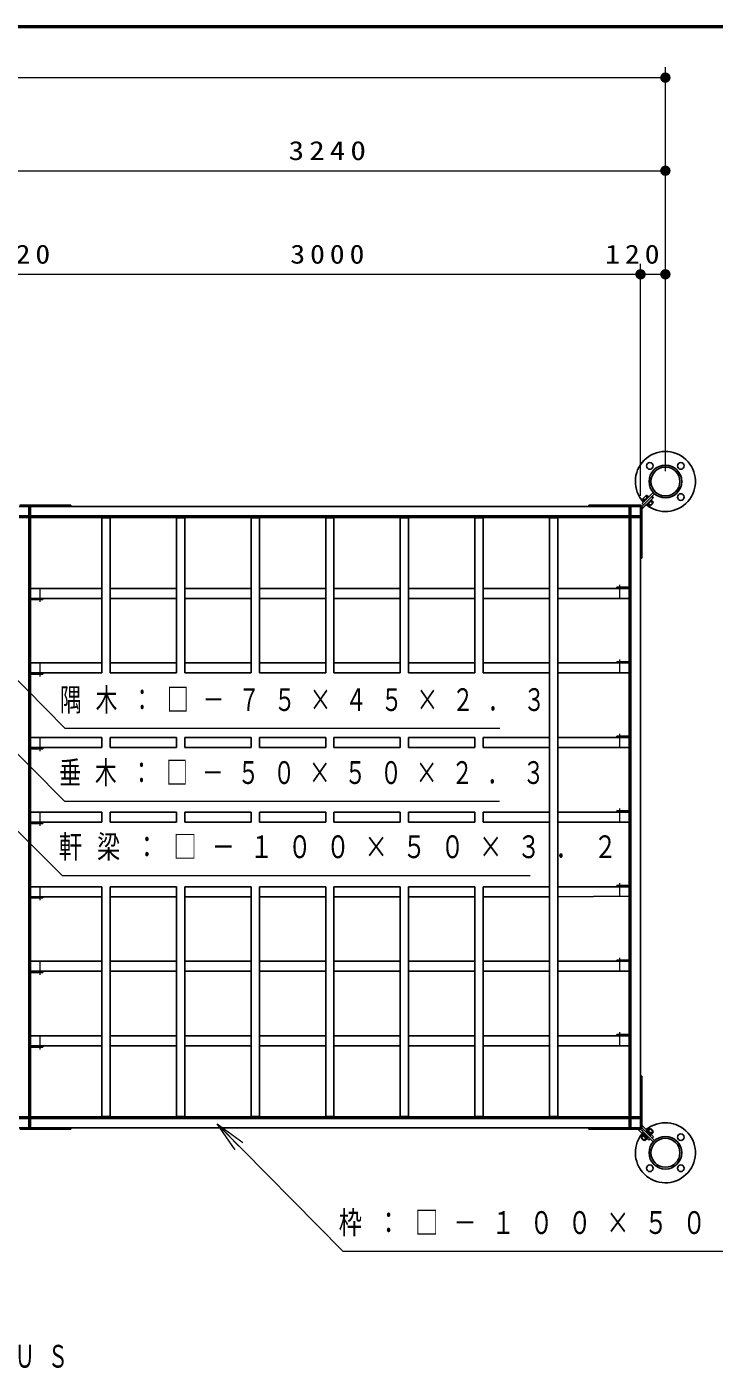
# Model space of a CAD drawing. Units: millimetres on the paper, scale 1:50. Extents: x -365 to 10, y -38 to 257.
# Drawn here: x -195.7 to -129.4, y 127.3 to 257 of the extents above; entities that cross this region are included whole.
import ezdxf

# ---------------------------------------------------------------- set-up
doc = ezdxf.new("R2010")
doc.units = ezdxf.units.MM
doc.linetypes.add('USER2', pattern=[6, 3, -1, 1, -1])
doc.layers.add('LY_1', color=7, linetype='Continuous', lineweight=25)
doc.layers.add('LY_2', color=7, linetype='Continuous', lineweight=13)
doc.styles.add('ＭＳ ゴシック', font='')
doc.styles.get('ＭＳ ゴシック').set_extended_font_data('MS Gothic')

# ---------------------------------------------------------------- blocks, each defined once
blk = doc.blocks.new('filled_dot')
at = {"color": 0, "linetype": 'Continuous', "lineweight": -2, "const_width": 1.25}
blk.add_lwpolyline([(-0.625, 0, 1), (0.625, 0, 1)], format="xyb", close=True, dxfattribs=at)

msp = doc.modelspace()

# ---------------------------------------------------------------- linework, layer by layer
at = {"layer": 'LY_1', "lineweight": 13}
for p, q in [((-134.091, 214.114), (-134.091, 253.099)), ((-328.491, 252.099), (-134.091, 252.099)), ((-134.091, 214.114), (-134.091, 244.114)), ((-198.891, 243.114), (-134.091, 243.114)), ((-136.491, 211.714), (-136.491, 234.114)), ((-198.891, 233.114), (-192.907, 233.114)), ((-196.491, 233.114), (-136.491, 233.114)), ((-140.011, 233.114), (-134.091, 233.114)), ((-177.367, 151.099), (-175.26, 148.964)), ((-177.367, 151.099), (-174.904, 149.315)), ((-175.616, 148.612), (-177.367, 151.099))]:
    msp.add_line(p, q, dxfattribs=at)
at = {"layer": 'LY_1'}
for p, q in [((-135.143, 211.935), (-136.491, 210.586)), ((-135.239, 211.583), (-136.491, 210.332)), ((-135.143, 211.935), (-136.371, 210.706)), ((-135.31, 211.513), (-136.371, 210.452)), ((-135.27, 212.062), (-136.342, 210.989)), ((-135.27, 212.062), (-136.342, 210.989)), ((-136.303, 211.402), (-135.907, 211.798)), ((-136.303, 211.402), (-135.907, 211.798)), ((-136.161, 211.261), (-136.303, 211.402)), ((-136.161, 211.261), (-136.303, 211.402)), ((-136.076, 211.346), (-136.218, 211.487)), ((-136.076, 211.346), (-136.218, 211.487)), ((-136.175, 211.247), (-135.751, 211.671)), ((-136.175, 211.247), (-135.751, 211.671)), ((-135.85, 211.572), (-135.992, 211.713)), ((-135.85, 211.572), (-135.992, 211.713)), ((-135.765, 211.657), (-135.907, 211.798)), ((-135.765, 211.657), (-135.907, 211.798)), ((-135.706, 211.626), (-135.751, 211.671)), ((-135.706, 211.626), (-135.751, 211.671)), ((-135.451, 211.371), (-135.406, 211.326)), ((-135.451, 211.371), (-135.406, 211.326)), ((-135.437, 211.64), (-135.31, 211.513)), ((-135.366, 211.711), (-135.239, 211.583)), ((-191.491, 210.714), (-196.491, 210.714)), ((-191.491, 210.834), (-196.431, 210.834)), ((-139.091, 210.714), (-193.891, 210.714)), ((-191.491, 210.834), (-191.491, 210.714)), ((-141.491, 210.714), (-141.491, 210.834)), ((-141.491, 210.834), (-136.551, 210.834)), ((-141.491, 210.714), (-136.491, 210.714)), ((-136.491, 205.714), (-136.491, 210.714)), ((-136.371, 205.714), (-136.371, 210.654)), ((-136.342, 210.989), (-136.215, 210.862)), ((-136.342, 210.989), (-136.215, 210.862)), ((-136.13, 211.201), (-136.175, 211.247)), ((-136.13, 211.202), (-136.175, 211.247)), ((-135.876, 210.947), (-135.83, 210.902)), ((-135.876, 210.947), (-135.83, 210.902)), ((-135.83, 210.902), (-135.406, 211.326)), ((-135.83, 210.902), (-135.406, 211.326)), ((-135.816, 210.916), (-135.632, 210.732)), ((-135.816, 210.916), (-135.632, 210.732)), ((-135.731, 211.001), (-135.511, 210.78)), ((-135.731, 211.001), (-135.511, 210.78)), ((-135.632, 210.732), (-135.236, 211.128)), ((-135.632, 210.732), (-135.236, 211.128)), ((-135.511, 210.78), (-135.284, 211.006)), ((-135.511, 210.78), (-135.284, 211.006)), ((-135.505, 211.227), (-135.284, 211.006)), ((-135.505, 211.227), (-135.284, 211.006)), ((-135.42, 211.312), (-135.236, 211.128)), ((-135.42, 211.312), (-135.236, 211.128)), ((-136.491, 153.314), (-136.491, 208.114)), ((-136.371, 205.714), (-136.491, 205.714)), ((-136.491, 155.714), (-136.371, 155.714)), ((-136.491, 155.714), (-136.491, 150.714)), ((-136.371, 155.714), (-136.371, 150.774)), ((-196.491, 150.714), (-139.091, 150.714)), ((-191.491, 150.594), (-196.431, 150.594)), ((-191.491, 150.714), (-191.491, 150.594)), ((-141.491, 150.594), (-141.491, 150.714)), ((-141.491, 150.714), (-136.491, 150.714)), ((-141.491, 150.594), (-136.551, 150.594)), ((-135.692, 149.533), (-136.753, 150.594)), ((-135.27, 149.365), (-136.498, 150.594)), ((-135.239, 149.844), (-136.491, 151.095)), ((-135.143, 149.493), (-136.491, 150.841)), ((-136.342, 150.438), (-136.215, 150.565)), ((-136.215, 150.565), (-136.342, 150.438)), ((-135.27, 149.365), (-136.342, 150.438)), ((-135.143, 149.493), (-136.215, 150.565)), ((-135.943, 150.384), (-135.802, 150.526)), ((-135.876, 150.48), (-135.83, 150.525)), ((-135.859, 150.299), (-135.717, 150.441)), ((-135.83, 150.525), (-135.406, 150.101)), ((-135.816, 150.511), (-135.632, 150.695)), ((-135.802, 150.526), (-135.406, 150.13)), ((-135.731, 150.426), (-135.511, 150.647)), ((-135.632, 150.695), (-135.236, 150.299)), ((-135.511, 150.647), (-135.284, 150.421)), ((-135.505, 150.2), (-135.284, 150.421)), ((-136.289, 150.039), (-136.472, 149.855)), ((-136.472, 149.855), (-136.076, 149.459)), ((-136.204, 149.954), (-136.424, 149.734)), ((-136.424, 149.734), (-136.198, 149.507)), ((-136.161, 150.166), (-136.303, 150.025)), ((-136.257, 150.098), (-136.303, 150.053)), ((-136.303, 150.053), (-135.878, 149.629)), ((-136.303, 150.025), (-135.907, 149.629)), ((-136.076, 150.081), (-136.218, 149.94)), ((-135.977, 149.728), (-136.198, 149.507)), ((-136.13, 150.226), (-136.175, 150.18)), ((-136.175, 150.18), (-135.751, 149.756)), ((-135.893, 149.643), (-136.076, 149.459)), ((-136.003, 150.353), (-135.958, 150.398)), ((-135.85, 149.855), (-135.992, 149.714)), ((-135.958, 150.398), (-135.533, 149.974)), ((-135.765, 149.77), (-135.907, 149.629)), ((-135.833, 149.674), (-135.878, 149.629)), ((-135.706, 149.801), (-135.751, 149.756)), ((-135.564, 149.66), (-135.692, 149.533)), ((-135.632, 150.073), (-135.491, 150.214)), ((-135.579, 149.929), (-135.533, 149.974)), ((-135.547, 149.988), (-135.406, 150.13)), ((-135.451, 150.056), (-135.406, 150.101)), ((-135.42, 150.115), (-135.236, 150.299)), ((-135.366, 149.717), (-135.239, 149.844))]:
    msp.add_line(p, q, dxfattribs=at)
at = {"layer": 'LY_1', "color": 140, "lineweight": 50}
for p, q in [((-195.491, 210.714), (-195.491, 150.714)), ((-137.491, 150.714), (-137.491, 210.714)), ((-136.491, 209.714), (-196.491, 209.714)), ((-196.491, 151.714), (-136.491, 151.714))]:
    msp.add_line(p, q, dxfattribs=at)
at = {"layer": 'LY_1', "color": 40}
for p, q in [((-188.491, 209.614), (-187.691, 209.614)), ((-188.491, 194.634), (-188.491, 209.614)), ((-187.691, 194.634), (-187.691, 209.614)), ((-181.291, 209.614), (-180.491, 209.614)), ((-181.291, 194.634), (-181.291, 209.614)), ((-180.491, 194.634), (-180.491, 209.614)), ((-174.091, 209.614), (-173.291, 209.614)), ((-174.091, 194.634), (-174.091, 209.614)), ((-173.291, 194.634), (-173.291, 209.614)), ((-166.891, 209.614), (-166.091, 209.614)), ((-166.891, 194.634), (-166.891, 209.614)), ((-166.091, 194.634), (-166.091, 209.614)), ((-158.891, 209.614), (-159.691, 209.614)), ((-159.691, 194.634), (-159.691, 209.614)), ((-158.891, 194.634), (-158.891, 209.614)), ((-151.691, 209.614), (-152.491, 209.614)), ((-152.491, 194.634), (-152.491, 209.614)), ((-151.691, 194.634), (-151.691, 209.614)), ((-144.491, 209.614), (-145.291, 209.614)), ((-145.291, 151.814), (-145.291, 209.614)), ((-144.491, 151.814), (-144.491, 209.614)), ((-195.391, 202.794), (-195.391, 201.834)), ((-188.491, 202.794), (-195.391, 202.794)), ((-181.291, 202.794), (-187.691, 202.794)), ((-174.091, 202.794), (-180.491, 202.794)), ((-166.891, 202.794), (-173.291, 202.794)), ((-166.091, 202.794), (-159.691, 202.794)), ((-158.891, 202.794), (-152.491, 202.794)), ((-151.691, 202.794), (-145.291, 202.794)), ((-144.491, 202.794), (-137.591, 202.794)), ((-138.791, 202.914), (-138.791, 202.794)), ((-137.491, 202.914), (-138.791, 202.914)), ((-137.591, 202.794), (-137.591, 201.834)), ((-195.491, 201.714), (-194.191, 201.714)), ((-188.491, 201.834), (-195.391, 201.834)), ((-194.191, 201.714), (-194.191, 201.834)), ((-181.291, 201.834), (-187.691, 201.834)), ((-174.091, 201.834), (-180.491, 201.834)), ((-166.891, 201.834), (-173.291, 201.834)), ((-166.091, 201.834), (-159.691, 201.834)), ((-158.891, 201.834), (-152.491, 201.834)), ((-151.691, 201.834), (-145.291, 201.834)), ((-144.491, 201.834), (-137.591, 201.834)), ((-195.491, 194.514), (-194.191, 194.514)), ((-195.391, 195.594), (-195.391, 194.634)), ((-188.491, 195.594), (-195.391, 195.594)), ((-188.491, 194.634), (-195.391, 194.634)), ((-194.191, 194.514), (-194.191, 194.634)), ((-181.291, 195.594), (-187.691, 195.594)), ((-181.291, 194.634), (-187.691, 194.634)), ((-174.091, 195.594), (-180.491, 195.594)), ((-174.091, 194.634), (-180.491, 194.634)), ((-166.891, 195.594), (-173.291, 195.594)), ((-166.891, 194.634), (-173.291, 194.634)), ((-166.091, 195.594), (-159.691, 195.594)), ((-166.091, 194.634), (-159.691, 194.634)), ((-158.891, 195.594), (-152.491, 195.594)), ((-158.891, 194.634), (-152.491, 194.634)), ((-151.691, 195.594), (-145.291, 195.594)), ((-151.691, 194.634), (-145.291, 194.634)), ((-144.491, 195.594), (-137.591, 195.594)), ((-144.491, 194.634), (-137.591, 194.634)), ((-138.791, 195.714), (-138.791, 195.594)), ((-137.491, 195.714), (-138.791, 195.714)), ((-137.591, 195.594), (-137.591, 194.634)), ((-195.391, 188.394), (-195.391, 187.434)), ((-188.491, 188.394), (-195.391, 188.394)), ((-188.491, 187.434), (-188.491, 188.394)), ((-181.291, 188.394), (-187.691, 188.394)), ((-187.691, 187.434), (-187.691, 188.394)), ((-181.291, 187.434), (-181.291, 188.394)), ((-174.091, 188.394), (-180.491, 188.394)), ((-180.491, 187.434), (-180.491, 188.394)), ((-174.091, 187.434), (-174.091, 188.394)), ((-166.891, 188.394), (-173.291, 188.394)), ((-173.291, 187.434), (-173.291, 188.394)), ((-166.891, 187.434), (-166.891, 188.394)), ((-166.091, 188.394), (-159.691, 188.394)), ((-166.091, 187.434), (-166.091, 188.394)), ((-159.691, 187.434), (-159.691, 188.394)), ((-158.891, 188.394), (-152.491, 188.394)), ((-158.891, 187.434), (-158.891, 188.394)), ((-152.491, 187.434), (-152.491, 188.394)), ((-151.691, 188.394), (-145.291, 188.394)), ((-151.691, 187.434), (-151.691, 188.394)), ((-144.491, 188.394), (-137.591, 188.394)), ((-138.791, 188.514), (-138.791, 188.394)), ((-137.491, 188.514), (-138.791, 188.514)), ((-137.591, 188.394), (-137.591, 187.434)), ((-195.491, 187.314), (-194.191, 187.314)), ((-188.491, 187.434), (-195.391, 187.434)), ((-194.191, 187.314), (-194.191, 187.434)), ((-181.291, 187.434), (-187.691, 187.434)), ((-174.091, 187.434), (-180.491, 187.434)), ((-166.891, 187.434), (-173.291, 187.434)), ((-166.091, 187.434), (-159.691, 187.434)), ((-158.891, 187.434), (-152.491, 187.434)), ((-151.691, 187.434), (-145.291, 187.434)), ((-144.491, 187.434), (-137.591, 187.434)), ((-195.391, 181.194), (-195.391, 180.714)), ((-188.491, 181.194), (-195.391, 181.194)), ((-195.391, 180.234), (-195.391, 180.714)), ((-188.491, 180.234), (-188.491, 181.194)), ((-181.291, 181.194), (-187.691, 181.194)), ((-187.691, 180.234), (-187.691, 181.194)), ((-181.291, 180.234), (-181.291, 181.194)), ((-174.091, 181.194), (-180.491, 181.194)), ((-180.491, 180.234), (-180.491, 181.194)), ((-174.091, 180.234), (-174.091, 181.194)), ((-166.891, 181.194), (-173.291, 181.194)), ((-173.291, 180.234), (-173.291, 181.194)), ((-166.891, 180.234), (-166.891, 181.194)), ((-166.091, 181.194), (-159.691, 181.194)), ((-166.091, 180.234), (-166.091, 181.194)), ((-159.691, 180.234), (-159.691, 181.194)), ((-158.891, 181.194), (-152.491, 181.194)), ((-158.891, 180.234), (-158.891, 181.194)), ((-152.491, 180.234), (-152.491, 181.194)), ((-151.691, 181.194), (-145.291, 181.194)), ((-151.691, 180.234), (-151.691, 181.194)), ((-144.491, 181.194), (-137.591, 181.194)), ((-138.791, 181.314), (-138.791, 181.194)), ((-137.491, 181.314), (-138.791, 181.314)), ((-137.591, 181.194), (-137.591, 180.714)), ((-137.591, 180.234), (-137.591, 180.714)), ((-195.491, 180.114), (-194.191, 180.114)), ((-188.491, 180.234), (-195.391, 180.234)), ((-194.191, 180.114), (-194.191, 180.234)), ((-181.291, 180.234), (-187.691, 180.234)), ((-174.091, 180.234), (-180.491, 180.234)), ((-166.891, 180.234), (-173.291, 180.234)), ((-166.091, 180.234), (-159.691, 180.234)), ((-158.891, 180.234), (-152.491, 180.234)), ((-151.691, 180.234), (-145.291, 180.234)), ((-144.491, 180.234), (-137.591, 180.234)), ((-195.391, 173.034), (-195.391, 173.994)), ((-188.491, 173.994), (-195.391, 173.994)), ((-188.491, 151.814), (-188.491, 173.994)), ((-181.291, 173.994), (-187.691, 173.994)), ((-187.691, 151.814), (-187.691, 173.994)), ((-181.291, 151.814), (-181.291, 173.994)), ((-174.091, 173.994), (-180.491, 173.994)), ((-180.491, 151.814), (-180.491, 173.994)), ((-174.091, 151.814), (-174.091, 173.994)), ((-166.891, 173.994), (-173.291, 173.994)), ((-173.291, 151.814), (-173.291, 173.994)), ((-166.891, 151.814), (-166.891, 173.994)), ((-166.091, 151.814), (-166.091, 173.994)), ((-166.091, 173.994), (-159.691, 173.994)), ((-159.691, 151.814), (-159.691, 173.994)), ((-158.891, 173.994), (-152.491, 173.994)), ((-158.891, 151.814), (-158.891, 173.994)), ((-152.491, 151.814), (-152.491, 173.994)), ((-151.691, 173.994), (-145.291, 173.994)), ((-151.691, 151.814), (-151.691, 173.994)), ((-144.491, 173.994), (-137.591, 173.994)), ((-138.791, 174.114), (-138.791, 173.994)), ((-137.491, 174.114), (-138.791, 174.114)), ((-137.591, 173.074), (-137.591, 173.994)), ((-195.491, 172.914), (-194.191, 172.914)), ((-188.491, 173.034), (-195.391, 173.034)), ((-194.191, 172.914), (-194.191, 173.034)), ((-181.291, 173.034), (-187.691, 173.034)), ((-174.091, 173.034), (-180.491, 173.034)), ((-166.891, 173.034), (-173.291, 173.034)), ((-166.091, 173.034), (-159.691, 173.034)), ((-158.891, 173.034), (-152.491, 173.034)), ((-151.691, 173.034), (-145.291, 173.034)), ((-144.491, 173.034), (-137.591, 173.074)), ((-195.391, 165.834), (-195.391, 166.794)), ((-188.491, 166.794), (-195.391, 166.794)), ((-181.291, 166.794), (-187.691, 166.794)), ((-174.091, 166.794), (-180.491, 166.794)), ((-166.891, 166.794), (-173.291, 166.794)), ((-166.091, 166.794), (-159.691, 166.794)), ((-158.891, 166.794), (-152.491, 166.794)), ((-151.691, 166.794), (-145.291, 166.794)), ((-144.491, 166.794), (-137.591, 166.794)), ((-138.791, 166.914), (-138.791, 166.794)), ((-137.491, 166.914), (-138.791, 166.914)), ((-137.591, 165.834), (-137.591, 166.794)), ((-195.491, 165.714), (-194.191, 165.714)), ((-188.491, 165.834), (-195.391, 165.834)), ((-194.191, 165.714), (-194.191, 165.834)), ((-181.291, 165.834), (-187.691, 165.834)), ((-174.091, 165.834), (-180.491, 165.834)), ((-166.891, 165.834), (-173.291, 165.834)), ((-166.091, 165.834), (-159.691, 165.834)), ((-158.891, 165.834), (-152.491, 165.834)), ((-151.691, 165.834), (-145.291, 165.834)), ((-144.491, 165.834), (-137.591, 165.834)), ((-195.391, 158.634), (-195.391, 159.594)), ((-188.491, 159.594), (-195.391, 159.594)), ((-181.291, 159.594), (-187.691, 159.594)), ((-174.091, 159.594), (-180.491, 159.594)), ((-166.891, 159.594), (-173.291, 159.594)), ((-166.091, 159.594), (-159.691, 159.594)), ((-158.891, 159.594), (-152.491, 159.594)), ((-151.691, 159.594), (-145.291, 159.594)), ((-144.491, 159.594), (-137.591, 159.594)), ((-138.791, 159.714), (-138.791, 159.594)), ((-137.491, 159.714), (-138.791, 159.714)), ((-137.591, 158.634), (-137.591, 159.594)), ((-195.491, 158.514), (-194.191, 158.514)), ((-188.491, 158.634), (-195.391, 158.634)), ((-194.191, 158.514), (-194.191, 158.634)), ((-181.291, 158.634), (-187.691, 158.634)), ((-174.091, 158.634), (-180.491, 158.634)), ((-166.891, 158.634), (-173.291, 158.634)), ((-166.091, 158.634), (-159.691, 158.634)), ((-158.891, 158.634), (-152.491, 158.634)), ((-151.691, 158.634), (-145.291, 158.634)), ((-144.491, 158.634), (-137.591, 158.634)), ((-188.491, 151.814), (-187.691, 151.814)), ((-181.291, 151.814), (-180.491, 151.814)), ((-174.091, 151.814), (-173.291, 151.814)), ((-166.891, 151.814), (-166.091, 151.814)), ((-158.891, 151.814), (-159.691, 151.814)), ((-151.691, 151.814), (-152.491, 151.814)), ((-144.491, 151.814), (-145.291, 151.814))]:
    msp.add_line(p, q, dxfattribs=at)
at = {"layer": 'LY_1', "color": 40, "linetype": 'USER2', "lineweight": 13}
for p, q in [((-194.491, 202.794), (-194.491, 201.488)), ((-138.491, 201.834), (-138.491, 203.14)), ((-138.491, 194.634), (-138.491, 195.94)), ((-194.491, 195.594), (-194.491, 194.288)), ((-194.491, 188.394), (-194.491, 187.088)), ((-138.491, 187.434), (-138.491, 188.74)), ((-138.491, 180.234), (-138.491, 181.54)), ((-194.491, 181.194), (-194.491, 179.888)), ((-194.491, 173.994), (-194.491, 172.688)), ((-138.491, 173.034), (-138.491, 174.34)), ((-194.491, 166.794), (-194.491, 165.488)), ((-138.491, 165.834), (-138.491, 167.14)), ((-194.491, 159.594), (-194.491, 158.288)), ((-138.491, 158.634), (-138.491, 159.94))]:
    msp.add_line(p, q, dxfattribs=at)
at = {"layer": 'LY_1', "lineweight": 13}
for points in [[(-206.866, 204.324), (-192.065, 189.285), (-150.065, 189.285)], [(-208.155, 198.441), (-192.119, 182.243), (-150.119, 182.243)], [(-201.467, 184.223), (-192.339, 175.083), (-147.144, 175.083)], [(-177.367, 151.099), (-165.233, 138.803), (-123.114, 138.803)]]:
    msp.add_lwpolyline(points, dxfattribs=at)
at = {"layer": 'LY_1'}
for centre, radius in [((-135.591, 214.614), 0.32), ((-134.091, 213.114), 1.58), ((-134.091, 213.114), 1.58), ((-134.091, 213.114), 1.398), ((-134.091, 213.114), 1.398), ((-132.591, 214.614), 0.32), ((-132.591, 211.614), 0.32), ((-134.091, 148.314), 1.58), ((-134.091, 148.314), 1.58), ((-134.091, 148.314), 1.398), ((-134.091, 148.314), 1.398), ((-132.591, 149.814), 0.32), ((-135.591, 146.814), 0.32), ((-132.591, 146.814), 0.32)]:
    msp.add_circle(centre, radius, dxfattribs=at)
for centre, radius, start, end in [((-134.091, 213.114), 2.9, 230.34217, 223.22157), ((-136.551, 210.654), 0.18, 0, 90), ((-134.091, 148.314), 2.9, 136.77843, 129.65783), ((-136.551, 150.774), 0.18, 270, 0)]:
    msp.add_arc(centre, radius, start, end, dxfattribs=at)
at = {"layer": 'LY_2', "lineweight": 50}
msp.add_line((0, 257), (-365, 257), dxfattribs=at)

# ---------------------------------------------------------------- block references
at = {"layer": 'LY_1', "lineweight": 13, "xscale": 0.4, "yscale": 0.4, "rotation": 180}
for p in [(-134.091, 252.099), (-134.091, 243.114), (-136.491, 233.114), (-134.091, 233.114)]:
    msp.add_blockref('filled_dot', p, dxfattribs=at)
at = {"layer": 'LY_1', "lineweight": 13, "xscale": 0.4, "yscale": 0.4}
msp.add_blockref('filled_dot', (-136.491, 233.114), dxfattribs=at)

# ---------------------------------------------------------------- texts
at = {"layer": 'LY_1', "style": 'ＭＳ ゴシック'}
for s, insert, char_height, attachment_point in [('\\T1.33;\\W1.2;3240', (-166.491, 244.114), 1.833, 8), ('\\T1.33;\\W1.15;120', (-195.875, 234.114), 1.833, 8), ('\\T1.33;\\W1.15;3000', (-166.491, 234.114), 1.833, 8), ('\\T1.33;\\W1.15;120', (-137.042, 234.114), 1.833, 8), ('\\T1.64;\\W0.7;隅木：□－７５×４５×２．３', (-192.547, 191.935), 2.199, 4), ('\\T1.64;\\W0.7;垂木：□－５０×５０×２．３', (-192.612, 184.893), 2.199, 4), ('\\T1.64;\\W0.75;軒梁：□－１００×５０×３．２', (-192.655, 177.733), 2.199, 4), ('\\T1.64;\\W0.75;枠：□－１００×５０×３．２', (-165.632, 141.453), 2.199, 4), ('\\T1.64;\\W0.65;棟包：ＳＵＳ', (-209.707, 128.549), 2.199, 4)]:
    msp.add_mtext(s, dxfattribs=dict(at, insert=insert, char_height=char_height, attachment_point=attachment_point))

doc.saveas('drawing.dxf')
